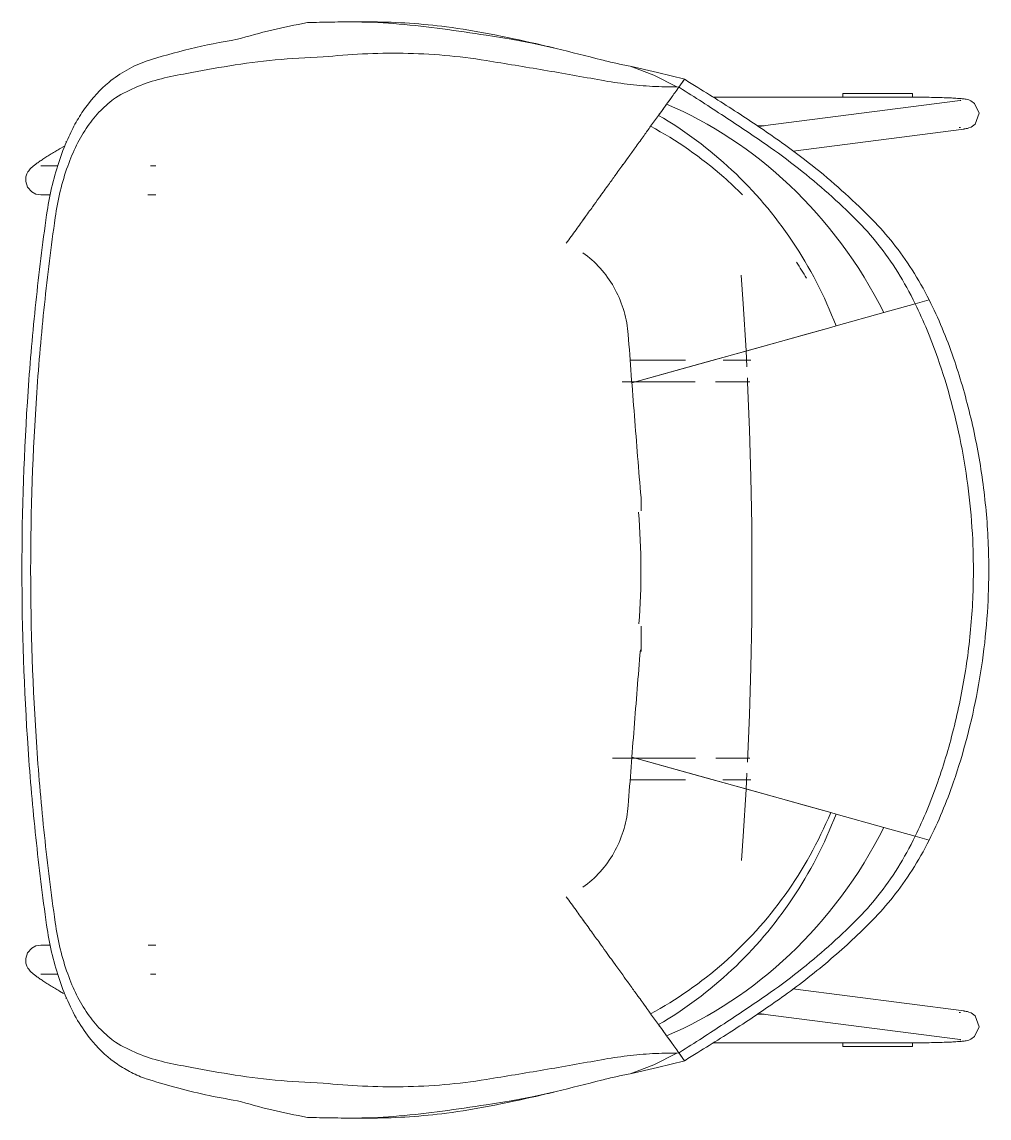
# Model space of a CAD drawing. Header units: millimetres. Extents: x 155927 to 295199, y -4084 to 97293.
# Drawn here: x 201163 to 201699, y 22089 to 22697 of the extents above; entities that cross this region are included whole.
import ezdxf

# ---------------------------------------------------------------- set-up
doc = ezdxf.new("R2010")
doc.units = ezdxf.units.MM
doc.header["$MEASUREMENT"] = 0
doc.layers.add('I-FURN', color=8, linetype='CONTINUOUS', lineweight=9)

msp = doc.modelspace()

# ---------------------------------------------------------------- linework, layer by layer
at = {"layer": 'I-FURN'}
for p, q in [((201354.23, 22696.58), (201345.83, 22696.58)), ((201420.66, 22689.26), (201434.44, 22687.03)), ((201434.44, 22687.03), (201447.05, 22684.56)), ((201447.05, 22684.56), (201459.39, 22681.89)), ((201500.26, 22672.14), (201513.47, 22667.03)), ((201515.42, 22668.49), (201500.26, 22672.14)), ((201513.47, 22667.03), (201526.23, 22660.68)), ((201530.57, 22664.82), (201515.42, 22668.49)), ((201527.28, 22660.44), (201530.47, 22664.86)), ((201530.46, 22664.85), (201527.3, 22660.46)), ((201530.11, 22664.37), (201527.32, 22660.49)), ((201527.28, 22660.44), (201526.23, 22660.68)), ((201527.3, 22660.46), (201527.71, 22660.19)), ((201656.67, 22656.97), (201618.12, 22656.97)), ((201618.12, 22654.97), (201618.12, 22656.9)), ((201656.67, 22656.9), (201656.67, 22654.97)), ((201517.95, 22647.5), (201520.51, 22651.05)), ((201520.51, 22651.05), (201523.19, 22654.76)), ((201650.61, 22654.98), (201546.02, 22654.98)), ((201683.05, 22653.12), (201573.83, 22638.94)), ((201650.92, 22654.98), (201650.61, 22654.98)), ((201656.67, 22654.97), (201650.61, 22654.97)), ((201652.33, 22654.98), (201650.92, 22654.98)), ((201653.74, 22654.97), (201652.33, 22654.98)), ((201655.15, 22654.97), (201653.74, 22654.97)), ((201656.54, 22654.96), (201655.15, 22654.97)), ((201657.93, 22654.95), (201656.54, 22654.96)), ((201659.31, 22654.93), (201657.93, 22654.95)), ((201660.67, 22654.92), (201659.31, 22654.93)), ((201662.02, 22654.9), (201660.67, 22654.92)), ((201663.35, 22654.88), (201662.02, 22654.9)), ((201664.66, 22654.86), (201663.35, 22654.88)), ((201665.95, 22654.84), (201664.66, 22654.86)), ((201667.21, 22654.81), (201665.95, 22654.84)), ((201668.45, 22654.79), (201667.21, 22654.81)), ((201669.66, 22654.76), (201668.45, 22654.79)), ((201670.85, 22654.73), (201669.66, 22654.76)), ((201672, 22654.69), (201670.85, 22654.73)), ((201673.12, 22654.66), (201672, 22654.69)), ((201674.2, 22654.62), (201673.12, 22654.66)), ((201675.25, 22654.58), (201674.2, 22654.62)), ((201676.26, 22654.54), (201675.25, 22654.58)), ((201677.24, 22654.5), (201676.26, 22654.54)), ((201678.17, 22654.46), (201677.24, 22654.5)), ((201679.06, 22654.41), (201678.17, 22654.46)), ((201679.92, 22654.36), (201679.06, 22654.41)), ((201680.73, 22654.31), (201679.92, 22654.36)), ((201681.5, 22654.26), (201680.73, 22654.31)), ((201682.23, 22654.21), (201681.5, 22654.26)), ((201682.91, 22654.16), (201682.23, 22654.21)), ((201683.56, 22654.1), (201682.91, 22654.16)), ((201683.11, 22653.13), (201683.05, 22653.12)), ((201683.3, 22653.15), (201683.11, 22653.13)), ((201683.38, 22653.17), (201683.3, 22653.15)), ((201684.17, 22654.04), (201683.56, 22654.1)), ((201684.75, 22653.97), (201684.17, 22654.04)), ((201685.31, 22653.9), (201684.75, 22653.97)), ((201685.86, 22653.82), (201685.31, 22653.9)), ((201686.42, 22653.72), (201685.86, 22653.82)), ((201687.04, 22653.59), (201686.42, 22653.72)), ((201687.81, 22653.37), (201687.04, 22653.59)), ((201688.97, 22652.91), (201687.81, 22653.37)), ((201691.07, 22651.46), (201688.97, 22652.91)), ((201693.6, 22645.98), (201691.07, 22651.46)), ((201511.65, 22638.76), (201516.03, 22644.83)), ((201516.03, 22644.83), (201517.95, 22647.5)), ((201693.6, 22645.98), (201691.35, 22639.99)), ((201570.69, 22638.98), (201574.49, 22638.98)), ((201573.83, 22638.94), (201572.44, 22638.67)), ((201691.35, 22639.99), (201689.12, 22638.35)), ((201590.59, 22624.99), (201685.11, 22637.25)), ((201682.83, 22638.09), (201682.46, 22638.13)), ((201683.11, 22638.05), (201682.83, 22638.09)), ((201683.3, 22638.03), (201683.11, 22638.05)), ((201685.36, 22637.29), (201685.11, 22637.25)), ((201685.91, 22637.37), (201685.36, 22637.29)), ((201686.47, 22637.47), (201685.91, 22637.37)), ((201687.1, 22637.61), (201686.47, 22637.47)), ((201687.9, 22637.84), (201687.1, 22637.61)), ((201689.12, 22638.35), (201687.9, 22637.84)), ((201187.42, 22628.03), (201184.37, 22626.27)), ((201187.99, 22629.99), (201187.73, 22630.44)), ((201174.63, 22620.25), (201175.15, 22620.6)), ((201175.15, 22620.6), (201175.69, 22620.95)), ((201175.69, 22620.95), (201176.23, 22621.31)), ((201176.23, 22621.31), (201176.79, 22621.67)), ((201176.79, 22621.67), (201177.36, 22622.03)), ((201177.36, 22622.03), (201177.95, 22622.4)), ((201177.95, 22622.4), (201178.54, 22622.77)), ((201178.54, 22622.77), (201179.14, 22623.15)), ((201179.14, 22623.15), (201179.75, 22623.52)), ((201179.75, 22623.52), (201180.37, 22623.9)), ((201180.37, 22623.9), (201180.99, 22624.28)), ((201180.99, 22624.28), (201181.63, 22624.66)), ((201181.63, 22624.66), (201182.26, 22625.03)), ((201182.26, 22625.03), (201182.9, 22625.41)), ((201182.9, 22625.41), (201183.55, 22625.79)), ((201183.55, 22625.79), (201184.19, 22626.17)), ((201184.19, 22626.17), (201184.37, 22626.27)), ((201167.3, 22614.19), (201167.72, 22614.72)), ((201167.72, 22614.72), (201168.11, 22615.16)), ((201168.11, 22615.16), (201168.47, 22615.53)), ((201168.47, 22615.53), (201168.82, 22615.87)), ((201168.82, 22615.87), (201169.17, 22616.18)), ((201169.17, 22616.18), (201169.51, 22616.49)), ((201169.51, 22616.49), (201169.87, 22616.78)), ((201169.87, 22616.78), (201170.23, 22617.08)), ((201170.23, 22617.08), (201170.61, 22617.38)), ((201170.61, 22617.38), (201171, 22617.68)), ((201171, 22617.68), (201171.4, 22617.98)), ((201171.4, 22617.98), (201171.82, 22618.29)), ((201171.82, 22618.29), (201172.25, 22618.6)), ((201172.25, 22618.6), (201172.69, 22618.92)), ((201172.69, 22618.92), (201173.16, 22619.24)), ((201173.16, 22619.24), (201173.63, 22619.57)), ((201173.63, 22619.57), (201174.13, 22619.91)), ((201183.33, 22616.87), (201173.87, 22616.87)), ((201174.13, 22619.91), (201174.63, 22620.25)), ((201237.62, 22616.87), (201234.7, 22616.87)), ((201165.59, 22608.26), (201165.74, 22610.82)), ((201166.64, 22604.97), (201165.59, 22608.26)), ((201165.74, 22610.82), (201166.27, 22612.44)), ((201166.27, 22612.44), (201166.82, 22613.48)), ((201166.82, 22613.48), (201167.3, 22614.19)), ((201166.64, 22604.97), (201168.97, 22602.41)), ((201168.97, 22602.41), (201171.26, 22601.26)), ((201171.26, 22601.26), (201172.93, 22600.91)), ((201172.93, 22600.91), (201173.87, 22600.87)), ((201173.87, 22600.87), (201179.22, 22600.87)), ((201233.12, 22600.87), (201237.62, 22600.87)), ((201475.38, 22567.82), (201474.18, 22568.72)), ((201561.73, 22556.37), (201562.9, 22540.37)), ((201658.14, 22540.41), (201662.02, 22541.49)), ((201658.14, 22540.41), (201662.02, 22541.49)), ((201662.02, 22541.49), (201665.89, 22542.57)), ((201662.02, 22541.49), (201665.89, 22542.57)), ((201562.9, 22540.37), (201564.47, 22514.54)), ((201640.76, 22535.56), (201614.36, 22528.18)), ((201614.36, 22528.18), (201640.76, 22535.56)), ((201658.14, 22540.41), (201640.76, 22535.56)), ((201640.76, 22535.56), (201658.14, 22540.41)), ((201501.28, 22496.61), (201611.37, 22527.35)), ((201597.87, 22523.58), (201583.56, 22519.58)), ((201607.3, 22526.21), (201597.87, 22523.58)), ((201611.37, 22527.35), (201607.3, 22526.21)), ((201614.36, 22528.18), (201611.37, 22527.35)), ((201611.37, 22527.35), (201614.36, 22528.18)), ((201583.56, 22519.58), (201565.1, 22514.43)), ((201565.1, 22514.43), (201543.47, 22508.39)), ((201564.47, 22514.54), (201564.95, 22505.51)), ((201530.97, 22509.28), (201500.31, 22509.28)), ((201543.47, 22508.39), (201519.77, 22501.77)), ((201551.8, 22509.28), (201552.66, 22509.28)), ((201567.2, 22509.28), (201552.66, 22509.28)), ((201519.77, 22501.77), (201501.28, 22496.61)), ((201565.37, 22496.77), (201565.25, 22499.41)), ((201495.91, 22497.28), (201534.15, 22497.28)), ((201535.18, 22497.28), (201534.15, 22497.28)), ((201536.34, 22497.28), (201535.18, 22497.28)), ((201548.66, 22497.28), (201547.6, 22497.28)), ((201549.69, 22497.28), (201548.66, 22497.28)), ((201550.7, 22497.28), (201549.69, 22497.28)), ((201551.69, 22497.28), (201550.7, 22497.28)), ((201552.66, 22497.28), (201551.69, 22497.28)), ((201552.66, 22497.28), (201566.59, 22497.28)), ((201566.43, 22470.63), (201565.37, 22496.77)), ((201567.19, 22444.36), (201566.43, 22470.63)), ((201567.64, 22418.01), (201567.19, 22444.36)), ((201567.77, 22391.62), (201567.64, 22418.01)), ((201567.6, 22365.24), (201567.77, 22391.62)), ((201567.13, 22338.9), (201567.6, 22365.24)), ((201505.97, 22348.67), (201506.32, 22347.9)), ((201566.34, 22312.64), (201567.13, 22338.9)), ((201565.25, 22286.51), (201566.34, 22312.64)), ((201534.15, 22288.65), (201490.56, 22288.65)), ((201611.37, 22258.58), (201501.28, 22289.32)), ((201501.28, 22289.32), (201519.77, 22284.16)), ((201534.15, 22288.65), (201535.31, 22288.65)), ((201535.31, 22288.65), (201536.47, 22288.65)), ((201547.73, 22288.65), (201548.78, 22288.65)), ((201548.78, 22288.65), (201549.81, 22288.65)), ((201549.81, 22288.65), (201550.82, 22288.65)), ((201550.82, 22288.65), (201551.8, 22288.65)), ((201551.8, 22288.65), (201552.66, 22288.65)), ((201566.59, 22288.65), (201552.66, 22288.65)), ((201519.77, 22284.16), (201543.47, 22277.54)), ((201564.47, 22271.39), (201564.95, 22280.42)), ((201500.31, 22276.65), (201530.97, 22276.65)), ((201543.47, 22277.54), (201565.1, 22271.5)), ((201552.66, 22276.65), (201551.69, 22276.65)), ((201552.66, 22276.65), (201567.2, 22276.65)), ((201562.9, 22245.56), (201564.47, 22271.39)), ((201565.1, 22271.5), (201583.56, 22266.35)), ((201583.56, 22266.35), (201597.87, 22262.35)), ((201597.87, 22262.35), (201607.3, 22259.72)), ((201607.3, 22259.72), (201611.37, 22258.58)), ((201611.37, 22258.58), (201614.36, 22257.74)), ((201614.36, 22257.74), (201611.37, 22258.58)), ((201614.36, 22257.74), (201640.76, 22250.37)), ((201640.76, 22250.37), (201614.36, 22257.74)), ((201640.76, 22250.37), (201658.14, 22245.52)), ((201658.14, 22245.52), (201640.76, 22250.37)), ((201561.91, 22232.02), (201562.9, 22245.56)), ((201662.02, 22244.44), (201658.14, 22245.52)), ((201662.02, 22244.44), (201658.14, 22245.52)), ((201665.89, 22243.35), (201662.02, 22244.44)), ((201665.89, 22243.35), (201662.02, 22244.44)), ((201474.18, 22217.21), (201475.38, 22218.11)), ((201166.64, 22180.96), (201168.97, 22183.52)), ((201168.97, 22183.52), (201171.26, 22184.67)), ((201171.26, 22184.67), (201172.93, 22185.01)), ((201172.93, 22185.01), (201173.87, 22185.06)), ((201179.22, 22185.06), (201173.87, 22185.06)), ((201237.62, 22185.06), (201233.35, 22185.06)), ((201166.64, 22180.96), (201165.59, 22177.66)), ((201165.59, 22177.66), (201165.74, 22175.1)), ((201165.74, 22175.1), (201166.27, 22173.49)), ((201166.27, 22173.49), (201166.82, 22172.45)), ((201166.82, 22172.45), (201167.3, 22171.74)), ((201167.3, 22171.74), (201167.72, 22171.21)), ((201167.72, 22171.21), (201168.11, 22170.77)), ((201168.11, 22170.77), (201168.47, 22170.4)), ((201168.47, 22170.4), (201168.82, 22170.06)), ((201168.82, 22170.06), (201169.17, 22169.75)), ((201169.17, 22169.75), (201169.51, 22169.44)), ((201169.51, 22169.44), (201169.87, 22169.14)), ((201169.87, 22169.14), (201170.23, 22168.85)), ((201170.23, 22168.85), (201170.61, 22168.55)), ((201170.61, 22168.55), (201171, 22168.25)), ((201171, 22168.25), (201171.4, 22167.95)), ((201171.4, 22167.95), (201171.82, 22167.64)), ((201171.82, 22167.64), (201172.25, 22167.33)), ((201172.25, 22167.33), (201172.69, 22167.01)), ((201172.69, 22167.01), (201173.16, 22166.68)), ((201173.16, 22166.68), (201173.63, 22166.35)), ((201173.63, 22166.35), (201174.13, 22166.02)), ((201173.87, 22169.06), (201183.33, 22169.06)), ((201174.13, 22166.02), (201174.63, 22165.68)), ((201174.63, 22165.68), (201175.15, 22165.33)), ((201175.15, 22165.33), (201175.69, 22164.98)), ((201175.69, 22164.98), (201176.23, 22164.62)), ((201234.7, 22169.06), (201237.62, 22169.06)), ((201176.23, 22164.62), (201176.79, 22164.26)), ((201176.79, 22164.26), (201177.36, 22163.9)), ((201177.36, 22163.9), (201177.95, 22163.53)), ((201177.95, 22163.53), (201178.54, 22163.16)), ((201178.54, 22163.16), (201179.14, 22162.78)), ((201179.14, 22162.78), (201179.75, 22162.41)), ((201179.75, 22162.41), (201180.37, 22162.03)), ((201180.37, 22162.03), (201180.99, 22161.65)), ((201180.99, 22161.65), (201181.63, 22161.27)), ((201181.63, 22161.27), (201182.26, 22160.89)), ((201182.26, 22160.89), (201182.9, 22160.52)), ((201182.9, 22160.52), (201183.55, 22160.14)), ((201183.55, 22160.14), (201184.19, 22159.76)), ((201184.19, 22159.76), (201184.37, 22159.66)), ((201184.37, 22159.66), (201186.52, 22158.42)), ((201685.11, 22148.68), (201590.46, 22160.96)), ((201187.73, 22155.49), (201187.99, 22155.94)), ((201516.03, 22141.09), (201511.65, 22147.16)), ((201574.49, 22146.95), (201570.69, 22146.95)), ((201573.83, 22146.98), (201572.44, 22147.26)), ((201573.83, 22146.98), (201683.05, 22132.81)), ((201682.83, 22147.84), (201682.46, 22147.8)), ((201683.11, 22147.87), (201682.83, 22147.84)), ((201683.3, 22147.9), (201683.11, 22147.87)), ((201685.36, 22148.64), (201685.11, 22148.68)), ((201685.91, 22148.56), (201685.36, 22148.64)), ((201686.47, 22148.46), (201685.91, 22148.56)), ((201687.1, 22148.32), (201686.47, 22148.46)), ((201687.9, 22148.09), (201687.1, 22148.32)), ((201689.12, 22147.58), (201687.9, 22148.09)), ((201691.35, 22145.93), (201689.12, 22147.58)), ((201517.95, 22138.43), (201516.03, 22141.09)), ((201693.6, 22139.95), (201691.35, 22145.93)), ((201520.51, 22134.88), (201517.95, 22138.43)), ((201523.19, 22131.17), (201520.51, 22134.88)), ((201693.6, 22139.95), (201691.07, 22134.47)), ((201546.02, 22130.95), (201650.61, 22130.95)), ((201618.12, 22129.03), (201618.12, 22130.96)), ((201618.12, 22128.96), (201656.67, 22128.96)), ((201650.61, 22130.96), (201656.67, 22130.96)), ((201650.92, 22130.95), (201650.61, 22130.95)), ((201652.33, 22130.95), (201650.92, 22130.95)), ((201653.74, 22130.96), (201652.33, 22130.95)), ((201655.15, 22130.96), (201653.74, 22130.96)), ((201656.54, 22130.97), (201655.15, 22130.96)), ((201657.93, 22130.98), (201656.54, 22130.97)), ((201656.67, 22131.23), (201656.67, 22130.96)), ((201656.67, 22130.96), (201656.67, 22129.03)), ((201659.31, 22130.99), (201657.93, 22130.98)), ((201660.67, 22131.01), (201659.31, 22130.99)), ((201662.02, 22131.03), (201660.67, 22131.01)), ((201663.35, 22131.05), (201662.02, 22131.03)), ((201664.66, 22131.07), (201663.35, 22131.05)), ((201665.95, 22131.09), (201664.66, 22131.07)), ((201667.21, 22131.12), (201665.95, 22131.09)), ((201668.45, 22131.14), (201667.21, 22131.12)), ((201669.66, 22131.17), (201668.45, 22131.14)), ((201670.85, 22131.2), (201669.66, 22131.17)), ((201672, 22131.24), (201670.85, 22131.2)), ((201673.12, 22131.27), (201672, 22131.24)), ((201674.2, 22131.31), (201673.12, 22131.27)), ((201675.25, 22131.35), (201674.2, 22131.31)), ((201676.26, 22131.39), (201675.25, 22131.35)), ((201677.24, 22131.43), (201676.26, 22131.39)), ((201678.17, 22131.47), (201677.24, 22131.43)), ((201679.06, 22131.52), (201678.17, 22131.47)), ((201679.92, 22131.57), (201679.06, 22131.52)), ((201680.73, 22131.61), (201679.92, 22131.57)), ((201681.5, 22131.67), (201680.73, 22131.61)), ((201682.23, 22131.72), (201681.5, 22131.67)), ((201682.91, 22131.77), (201682.23, 22131.72)), ((201683.56, 22131.83), (201682.91, 22131.77)), ((201683.11, 22132.8), (201683.05, 22132.81)), ((201683.3, 22132.77), (201683.11, 22132.8)), ((201683.38, 22132.76), (201683.3, 22132.77)), ((201684.17, 22131.89), (201683.56, 22131.83)), ((201684.75, 22131.96), (201684.17, 22131.89)), ((201685.31, 22132.03), (201684.75, 22131.96)), ((201685.86, 22132.11), (201685.31, 22132.03)), ((201686.42, 22132.21), (201685.86, 22132.11)), ((201687.04, 22132.34), (201686.42, 22132.21)), ((201687.81, 22132.56), (201687.04, 22132.34)), ((201688.97, 22133.02), (201687.81, 22132.56)), ((201691.07, 22134.47), (201688.97, 22133.02)), ((201526.23, 22125.25), (201513.47, 22118.9)), ((201527.28, 22125.49), (201526.23, 22125.25)), ((201530.47, 22121.07), (201527.28, 22125.49)), ((201527.71, 22125.74), (201527.3, 22125.47)), ((201527.3, 22125.47), (201530.46, 22121.08)), ((201527.32, 22125.44), (201530.46, 22121.08)), ((201513.47, 22118.9), (201500.26, 22113.79)), ((201500.26, 22113.79), (201515.42, 22117.44)), ((201515.42, 22117.44), (201530.57, 22121.11)), ((201434.44, 22098.9), (201420.66, 22096.67)), ((201447.05, 22101.37), (201434.44, 22098.9)), ((201459.39, 22104.04), (201447.05, 22101.37)), ((201345.83, 22089.35), (201354.23, 22089.35))]:
    msp.add_line(p, q, dxfattribs=at)
msp.add_arc((201130.14, 22392.96), 376.15, 355.46341, 4.87406, dxfattribs=at)
for centre, major_axis, ratio, start_param, end_param in [((199644.78, 18439.78), (5989.81, 0), 0.743145, 1.263009, 1.26499), ((200218.09, 17522.02), (0, -5312.57), 0.981627, 2.896316, 2.901258), ((201913.15, 22990.67), (581.97, 0), 0.743145, 3.994777, 4.011317), ((201913.15, 21795.26), (581.97, 0), 0.743145, 2.271868, 2.288409), ((200218.09, 27263.91), (0, -5312.57), 0.981627, 0.240335, 0.245277), ((199644.78, 26346.15), (5989.81, 0), 0.743145, 5.018195, 5.020176)]:
    msp.add_ellipse(centre, major_axis=major_axis, ratio=ratio, start_param=start_param, end_param=end_param, dxfattribs=at)
for points in [[(201282.79, 22686.97), (201289, 22688.8), (201301.69, 22692.15), (201314.87, 22694.94), (201321.57, 22696.19)], [(201321.57, 22696.19), (201326.04, 22696.35), (201335.05, 22696.56), (201344.23, 22696.59), (201348.87, 22696.58)], [(201357.8, 22696.58), (201354.83, 22696.59), (201351.85, 22696.58), (201348.87, 22696.57)], [(201348.87, 22696.58), (201356.64, 22696.55), (201372.33, 22695.67), (201396.32, 22692.84), (201412.51, 22690.46), (201420.66, 22689.26)], [(201398.65, 22693.91), (201391.8, 22694.74), (201378.14, 22696.05), (201364.57, 22696.56), (201357.8, 22696.58)], [(201448.08, 22684.56), (201439.78, 22686.45), (201423.24, 22690.02), (201406.82, 22692.81), (201398.65, 22693.91)], [(201232.35, 22674.86), (201240.08, 22677.36), (201256.25, 22681.88), (201273.74, 22685.44), (201282.79, 22686.97)], [(201330.31, 22677.18), (201321.26, 22676.91), (201303.55, 22675.86), (201278.3, 22672.42), (201262.44, 22669.58), (201254.78, 22667.96)], [(201420.66, 22675.17), (201412.92, 22676.42), (201397.48, 22678.36), (201374.55, 22679.51), (201352.07, 22679.03), (201337.49, 22677.95), (201330.31, 22677.18)], [(201484.41, 22664.27), (201473.8, 22666.19), (201452.57, 22669.94), (201431.3, 22673.46), (201420.66, 22675.17)], [(201484.41, 22675.58), (201487.06, 22674.9), (201492.36, 22673.65), (201497.63, 22672.61), (201500.26, 22672.14)], [(201254.78, 22667.96), (201249.94, 22667.26), (201240.57, 22665.34), (201227.33, 22661.11), (201219.24, 22656.96), (201215.37, 22654.59)], [(201526.23, 22660.68), (201521.8, 22660.58), (201512.76, 22660.72), (201498.71, 22661.98), (201489.19, 22663.4), (201484.41, 22664.27)], [(201530.11, 22664.36), (201529.01, 22662.84), (201528, 22661.43), (201527.32, 22660.49)], [(201523.19, 22654.77), (201524.32, 22656.33), (201525.68, 22658.22), (201527.28, 22660.44)], [(201527.71, 22660.19), (201536.12, 22654.89), (201552.53, 22644.28), (201568.06, 22633.83), (201575.61, 22628.69)], [(201585.73, 22628.69), (201578.36, 22633.91), (201563, 22644.46), (201546.39, 22654.98), (201537.76, 22660.19)], [(201215.37, 22654.59), (201212.43, 22652.52), (201206.94, 22647.81), (201199.69, 22639), (201193.58, 22628.6), (201190.3, 22620.82), (201188.84, 22616.71)], [(201517.95, 22647.5), (201518.7, 22648.53), (201519.55, 22649.72), (201520.51, 22651.05)], [(201520.51, 22651.05), (201521.17, 22651.96), (201522.06, 22653.2), (201523.19, 22654.76)], [(201640.76, 22535.56), (201627.24, 22562.63), (201591.52, 22610.25), (201544.83, 22640.59), (201520.51, 22651.05)], [(201516.03, 22644.83), (201516.56, 22645.57), (201517.2, 22646.46), (201517.95, 22647.5)], [(201614.36, 22528.18), (201608.01, 22544.85), (201591.64, 22576.37), (201557.83, 22616.1), (201530.49, 22636.42), (201516.03, 22644.83)], [(201505.13, 22629.72), (201506.86, 22632.12), (201509.75, 22636.12), (201511.23, 22638.19), (201511.65, 22638.76)], [(201177.17, 22589.8), (201177.89, 22594.88), (201179.72, 22604.76), (201183.67, 22618.88), (201186.99, 22627.55), (201188.84, 22631.72)], [(201499.15, 22621.43), (201500.55, 22623.38), (201501.82, 22625.14), (201503.03, 22626.81)], [(201503.08, 22626.88), (201503.85, 22627.94), (201504.58, 22628.96), (201505.25, 22629.89)], [(201575.61, 22628.69), (201581.78, 22624.38), (201593.7, 22615.54), (201610.29, 22601.61), (201620.59, 22591.88), (201625.54, 22586.91)], [(201634.52, 22586.91), (201629.66, 22591.87), (201619.57, 22601.57), (201603.38, 22615.51), (201591.74, 22624.37), (201585.73, 22628.69)], [(201496.31, 22617.5), (201497.38, 22618.98), (201498.4, 22620.4), (201499.39, 22621.76)], [(201188.84, 22616.71), (201187.26, 22612.26), (201184.53, 22603.06), (201182.65, 22593.25), (201181.92, 22588.19)], [(201491.81, 22611.26), (201493.37, 22613.42), (201494.89, 22615.53), (201496.33, 22617.52)], [(201488.28, 22606.35), (201489.61, 22608.21), (201490.92, 22610.02), (201492.18, 22611.77)], [(201483.46, 22599.68), (201485.11, 22601.96), (201486.71, 22604.19), (201488.28, 22606.35)], [(201625.54, 22586.91), (201629.71, 22582.76), (201637.69, 22573.76), (201648.74, 22558.25), (201655.14, 22546.56), (201658.14, 22540.41)], [(201665.89, 22542.57), (201662.96, 22548.4), (201656.72, 22559.49), (201646.08, 22574.29), (201638.48, 22582.91), (201634.52, 22586.91)], [(201464.94, 22573.99), (201466.75, 22576.51), (201468.55, 22579), (201470.32, 22581.45)], [(201499.23, 22523.47), (201498.91, 22527.79), (201497.38, 22536.37), (201492.48, 22548.44), (201485.17, 22559.22), (201478.84, 22565.2), (201475.38, 22567.82)], [(201597.92, 22554.59), (201596.15, 22557.64), (201594.3, 22560.62), (201592.39, 22563.56)], [(201665.89, 22542.57), (201668.42, 22537.58), (201673.2, 22527.19), (201677.41, 22516.1), (201679.37, 22510.41)], [(201670.66, 22510.41), (201668.83, 22515.7), (201664.9, 22526.01), (201660.47, 22535.72), (201658.14, 22540.41)], [(201506.32, 22433.04), (201505.06, 22448.22), (201502.62, 22478.46), (201500.33, 22508.5), (201499.23, 22523.47)], [(201506.32, 22425.66), (201506.32, 22428.12), (201506.32, 22430.58), (201506.32, 22433.04)], [(201506.32, 22347.9), (201506.32, 22352.58), (201506.32, 22357.25), (201506.32, 22361.92)], [(201499.23, 22262.46), (201500.28, 22276.73), (201502.46, 22305.37), (201504.78, 22334.2), (201505.97, 22348.67)], [(201658.14, 22245.52), (201660.47, 22250.21), (201664.9, 22259.92), (201668.83, 22270.23), (201670.66, 22275.52)], [(201679.37, 22275.52), (201677.41, 22269.82), (201673.2, 22258.74), (201668.42, 22248.35), (201665.89, 22243.35)], [(201475.38, 22218.11), (201478.83, 22220.72), (201485.15, 22226.7), (201492.47, 22237.47), (201497.37, 22249.54), (201498.91, 22258.13), (201499.23, 22262.46)], [(201511.65, 22147.16), (201525.94, 22154.86), (201553.19, 22173.76), (201587.54, 22211.66), (201604.61, 22242.27), (201611.37, 22258.58)], [(201516.03, 22141.09), (201530.49, 22149.51), (201557.83, 22169.83), (201591.64, 22209.55), (201608.01, 22241.08), (201614.36, 22257.74)], [(201520.51, 22134.88), (201544.83, 22145.34), (201591.52, 22175.68), (201627.24, 22223.3), (201640.76, 22250.37)], [(201658.14, 22245.52), (201655.14, 22239.37), (201648.74, 22227.68), (201637.69, 22212.16), (201629.71, 22203.17), (201625.54, 22199.02)], [(201634.52, 22199.02), (201638.48, 22203.02), (201646.08, 22211.64), (201656.72, 22226.43), (201662.96, 22237.52), (201665.89, 22243.35)], [(201470.32, 22204.47), (201468.55, 22206.93), (201466.75, 22209.42), (201464.94, 22211.93)], [(201470.32, 22204.47), (201471.92, 22202.25), (201473.51, 22200.05), (201475.08, 22197.88)], [(201177.17, 22196.13), (201177.89, 22191.05), (201179.72, 22181.17), (201183.67, 22167.04), (201186.99, 22158.38), (201188.84, 22154.21)], [(201188.84, 22169.22), (201187.26, 22173.67), (201184.53, 22182.87), (201182.65, 22192.68), (201181.92, 22197.74)], [(201479.5, 22191.74), (201477.83, 22194.05), (201476.15, 22196.39), (201474.42, 22198.79)], [(201625.54, 22199.02), (201620.59, 22194.05), (201610.3, 22184.33), (201593.68, 22170.37), (201581.77, 22161.54), (201575.61, 22157.24)], [(201585.73, 22157.24), (201594.77, 22163.76), (201611.94, 22177.25), (201627.29, 22191.62), (201634.52, 22199.02)], [(201479.5, 22191.74), (201481.02, 22189.64), (201482.51, 22187.56), (201483.98, 22185.54)], [(201486.79, 22181.64), (201485.7, 22183.15), (201484.58, 22184.69), (201483.46, 22186.25)], [(201485.98, 22182.75), (201488.13, 22179.78), (201490.2, 22176.9), (201492.18, 22174.16)], [(201496.17, 22168.63), (201494.78, 22170.56), (201493.33, 22172.57), (201491.81, 22174.67)], [(201215.37, 22131.34), (201212.43, 22133.41), (201206.94, 22138.12), (201199.69, 22146.93), (201193.58, 22157.33), (201190.3, 22165.1), (201188.84, 22169.22)], [(201496.17, 22168.62), (201497.29, 22167.07), (201498.36, 22165.59), (201499.39, 22164.17)], [(201503.07, 22159.05), (201501.87, 22160.73), (201500.55, 22162.56), (201499.15, 22164.5)], [(201575.61, 22157.24), (201568.05, 22152.09), (201552.5, 22141.64), (201536.11, 22131.04), (201527.71, 22125.74)], [(201537.76, 22125.74), (201546.34, 22130.91), (201562.92, 22141.41), (201578.32, 22151.99), (201585.73, 22157.24)], [(201516.03, 22141.09), (201516.56, 22140.35), (201517.2, 22139.47), (201517.95, 22138.43)], [(201517.95, 22138.43), (201518.7, 22137.39), (201519.55, 22136.21), (201520.51, 22134.88)], [(201520.51, 22134.88), (201521.17, 22133.97), (201522.06, 22132.73), (201523.19, 22131.17)], [(201254.78, 22117.97), (201249.95, 22118.67), (201240.59, 22120.59), (201227.38, 22124.8), (201219.27, 22128.96), (201215.37, 22131.34)], [(201523.19, 22131.16), (201524.32, 22129.6), (201525.68, 22127.71), (201527.28, 22125.49)], [(201526.23, 22125.25), (201521.8, 22125.35), (201512.76, 22125.21), (201498.71, 22123.95), (201489.19, 22122.53), (201484.41, 22121.66)], [(201530.46, 22121.08), (201529.21, 22122.82), (201528.16, 22124.27), (201527.32, 22125.44)], [(201330.31, 22108.74), (201321.26, 22109.02), (201303.55, 22110.07), (201278.3, 22113.5), (201262.44, 22116.35), (201254.78, 22117.97)], [(201484.41, 22121.66), (201473.8, 22119.74), (201452.57, 22115.99), (201431.3, 22112.47), (201420.66, 22110.76)], [(201232.35, 22111.07), (201237.49, 22109.46), (201248.1, 22106.42), (201264.92, 22102.12), (201276.74, 22099.93), (201282.79, 22098.95)], [(201420.66, 22110.76), (201412.92, 22109.51), (201397.48, 22107.57), (201374.55, 22106.42), (201352.07, 22106.9), (201337.49, 22107.98), (201330.31, 22108.74)], [(201484.41, 22110.35), (201487.06, 22111.03), (201492.36, 22112.28), (201497.63, 22113.32), (201500.26, 22113.79)], [(201282.79, 22098.95), (201288.98, 22097.14), (201301.66, 22093.78), (201314.86, 22090.99), (201321.57, 22089.74)], [(201398.65, 22092.02), (201406.82, 22093.12), (201423.24, 22095.9), (201439.78, 22099.48), (201448.08, 22101.37)], [(201420.66, 22096.67), (201412.51, 22095.47), (201396.32, 22093.09), (201372.33, 22090.26), (201356.64, 22089.38), (201348.87, 22089.35)], [(201348.87, 22089.35), (201344.23, 22089.34), (201335.05, 22089.37), (201326.04, 22089.58), (201321.57, 22089.74)], [(201348.87, 22089.36), (201351.85, 22089.34), (201354.83, 22089.34), (201357.8, 22089.35)], [(201357.8, 22089.35), (201364.57, 22089.37), (201378.14, 22089.87), (201391.8, 22091.19), (201398.65, 22092.02)]]:
    msp.add_open_spline(points, degree=3, dxfattribs=at)
for points, knots in [([(201188.84, 22631.72), (201190.27, 22634.97), (201193.36, 22641.15), (201200.49, 22652.31), (201209.76, 22662.29), (201221.35, 22670.24), (201228.57, 22673.53), (201232.35, 22674.86)], [-1, -1, -1, -1, -0.85, -0.7, -0.4, -0.2, 0, 0, 0, 0]), ([(201562.49, 22600.83), (201559.12, 22604.21), (201543.43, 22618.95), (201525.94, 22631.07), (201511.65, 22638.76)], [0.5722635, 0.5722635, 0.5722635, 0.5722635, 0.6666667, 1, 1, 1, 1]), ([(201479.51, 22594.2), (201479.54, 22594.24), (201480.68, 22595.83), (201482.18, 22597.91), (201483.62, 22599.9), (201483.98, 22600.4)], [-0.78716796, -0.78716796, -0.78716796, -0.78716796, -0.78571429, -0.73214286, -0.71428571, -0.71428571, -0.71428571, -0.71428571]), ([(201474.42, 22587.14), (201475.97, 22589.29), (201477.67, 22591.65), (201479.34, 22593.96), (201479.5, 22594.19)], [-0.85714286, -0.85714286, -0.85714286, -0.85714286, -0.78571429, -0.77790979, -0.77790979, -0.77790979, -0.77790979]), ([(201177.17, 22196.13), (201174.89, 22212.24), (201170.9, 22244.62), (201165.2, 22310.18), (201162.35, 22392.96), (201165.2, 22475.74), (201170.9, 22541.29), (201174.89, 22573.69), (201177.17, 22589.8)], [-1, -1, -1, -1, -0.875, -0.75, -0.5, -0.25, -0.125, 0, 0, 0, 0]), ([(201181.92, 22588.19), (201179.65, 22572.21), (201175.68, 22540.08), (201170.02, 22475.07), (201167.19, 22392.96), (201170.02, 22310.86), (201175.68, 22245.83), (201179.65, 22213.71), (201181.92, 22197.74)], [-1, -1, -1, -1, -0.875, -0.75, -0.5, -0.25, -0.125, 0, 0, 0, 0]), ([(201470.32, 22581.46), (201471.15, 22582.6), (201472.74, 22584.81), (201474.32, 22587), (201475.08, 22588.06)], [-0.93070121, -0.93070121, -0.93070121, -0.93070121, -0.89285714, -0.85714286, -0.85714286, -0.85714286, -0.85714286]), ([(201670.66, 22275.52), (201674.18, 22285.66), (201680.31, 22306.48), (201686.84, 22339.11), (201690.33, 22372.64), (201690.72, 22413.3), (201686.38, 22451.34), (201678.52, 22485.72), (201673.48, 22502.29), (201670.66, 22510.41)], [-1, -1, -1, -1, -0.861111, -0.722222, -0.583333, -0.444444, -0.222222, -0.111111, 0, 0, 0, 0]), ([(201679.37, 22510.41), (201682.85, 22500.25), (201688.93, 22479.42), (201695.39, 22446.8), (201698.85, 22413.28), (201699.23, 22372.63), (201694.93, 22334.6), (201687.15, 22300.21), (201682.16, 22283.64), (201679.37, 22275.52)], [-1, -1, -1, -1, -0.861111, -0.722222, -0.583333, -0.444444, -0.222222, -0.111111, 0, 0, 0, 0]), ([(201503.08, 22159.05), (201503.37, 22158.64), (201504.13, 22157.59), (201504.83, 22156.62), (201505.25, 22156.04)], [0.65678994, 0.65678994, 0.65678994, 0.65678994, 0.67857143, 0.71428571, 0.71428571, 0.71428571, 0.71428571]), ([(201188.84, 22154.21), (201190.75, 22149.88), (201194.96, 22141.78), (201203.86, 22129.46), (201213.75, 22120.52), (201224.04, 22114.42), (201229.52, 22112.07), (201232.35, 22111.07)], [0, 0, 0, 0, 0.2, 0.4, 0.7, 0.85, 1, 1, 1, 1]), ([(201511.65, 22147.16), (201511.34, 22147.6), (201510.35, 22148.96), (201507.97, 22152.26), (201505.99, 22155.01), (201505.13, 22156.2)], [-1, -1, -1, -1, -0.8928571, -0.7857143, -0.7142857, -0.7142857, -0.7142857, -0.7142857])]:
    msp.add_open_spline(points, degree=3, knots=knots, dxfattribs=at)

doc.saveas('drawing.dxf')
